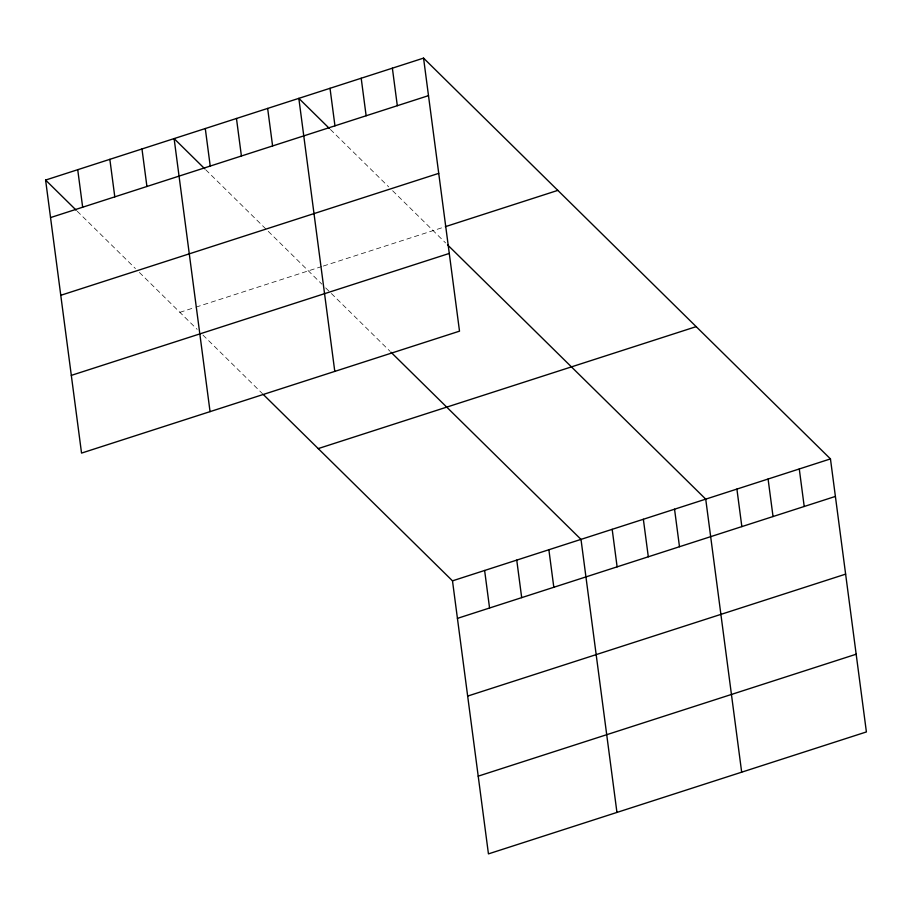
<?xml version="1.0" encoding="UTF-8"?>
<svg xmlns="http://www.w3.org/2000/svg" width="912" height="912" viewBox="0 0 912 912"><rect width="100%" height="100%" fill="white"/><g stroke="black" fill="none" stroke-linecap="round" stroke-linejoin="round"><path stroke-width="0.68" stroke-dasharray="4.56 3.42" d="M179.881 312.326L194.598 307.572M195.943 307.139L321.936 266.486M323.293 266.053L443.95 227.122M330.429 129.481L388.683 186.857M392.627 190.745L445.603 242.923M205.702 169.723L321.833 284.111M325.675 287.896L390.04 351.291M77.189 211.185L135.443 268.561M139.399 272.449L197.163 329.357M202.931 335.035L262.496 393.699"/><path stroke-width="1.37" d="M423.556 58.117L459.511 331.159L81.544 453.093L45.6 180.063L423.556 58.117L830.456 458.907L866.4 731.937L488.444 853.883L452.489 580.841L263.454 394.645M50.536 217.58L428.503 95.646M60.773 295.306L438.729 173.36M445.307 226.689L557.836 190.38M71.318 375.379L449.274 253.433M318.22 448.59L696.175 326.644M452.489 580.841L830.456 458.907M457.436 618.37L835.392 496.424M467.662 696.084L845.629 574.138M478.207 776.158L856.163 654.223M329.437 128.512L298.828 98.359L334.784 371.389M447.518 244.815L705.728 499.149L741.673 772.179M204.71 168.754L174.112 138.601L210.056 411.631M391.009 352.237L581.001 539.391L616.945 812.421M45.6 180.063L76.209 210.205M799.277 468.962L804.213 506.479M768.086 479.028L773.034 516.545M736.907 489.083L741.844 526.6M674.549 509.204L679.486 546.721M643.359 519.27L648.307 556.787M612.18 529.325L617.116 566.842M548.876 549.754L553.812 587.271M516.751 560.116L521.687 597.634M484.625 570.479L489.562 607.996M392.377 68.183L397.313 105.701M361.198 78.238L366.134 115.756M330.019 88.304L334.955 125.822M267.649 108.425L272.597 145.943M236.47 118.48L241.406 155.998M205.291 128.546L210.227 166.064M141.976 148.964L146.923 186.481M109.85 159.338L114.798 196.855M77.725 169.7L82.661 207.218"/></g></svg>
